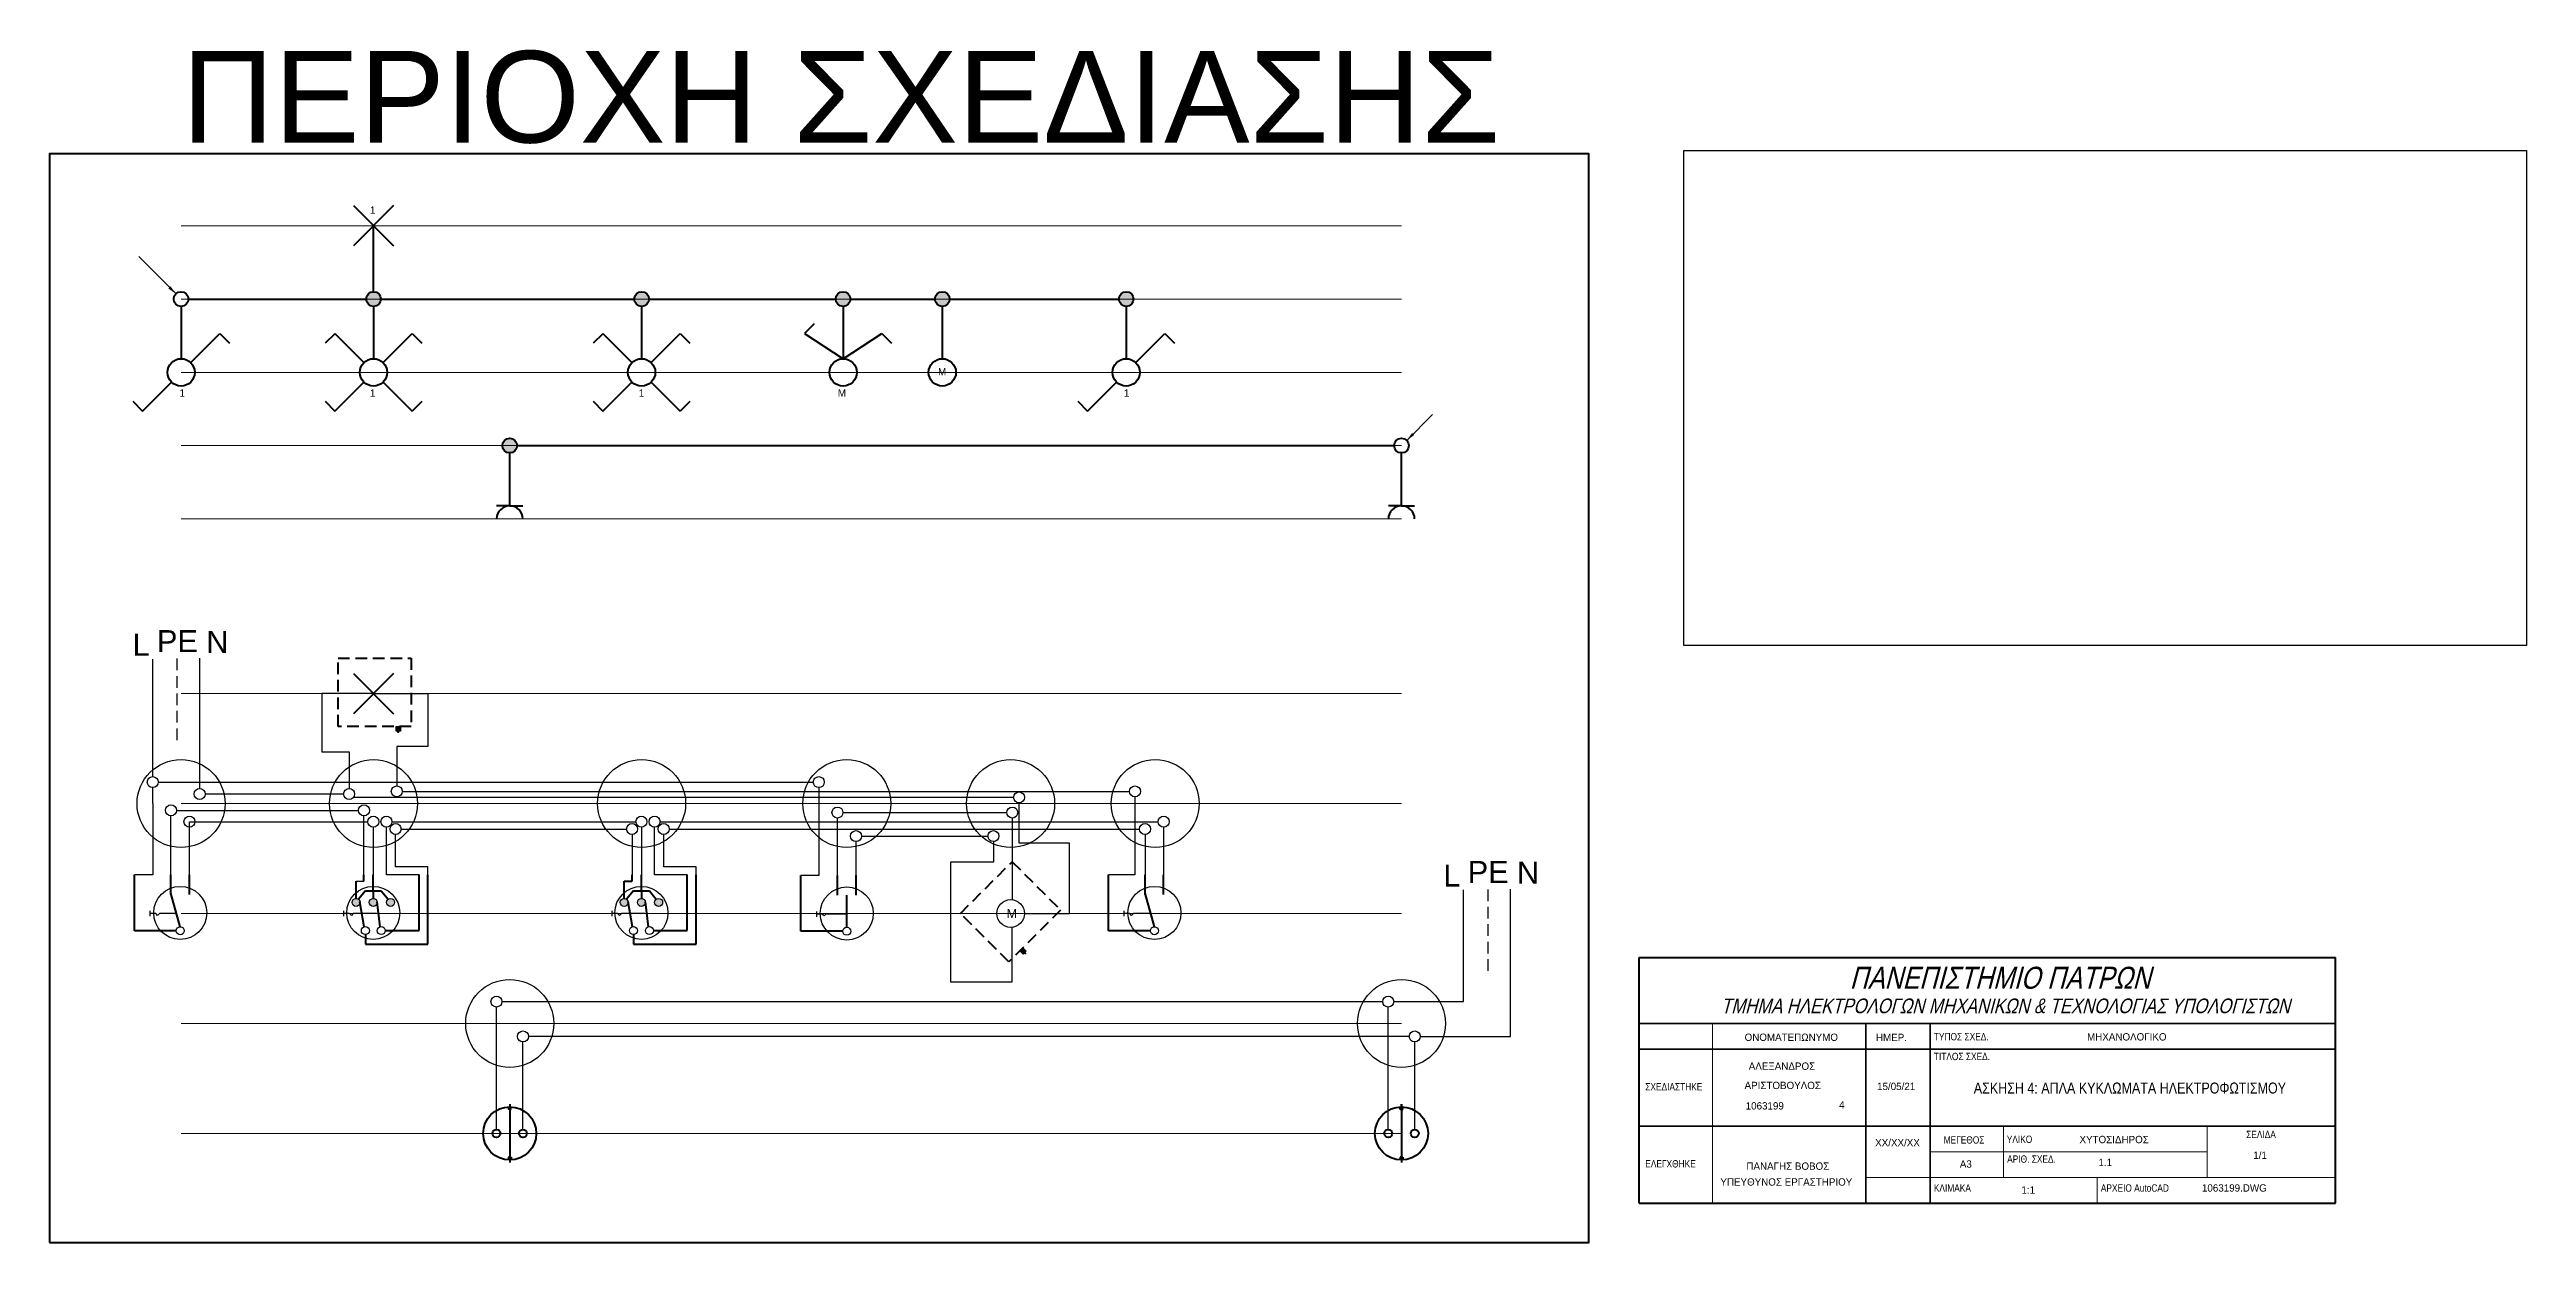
# Model space of a CAD drawing. Header units: millimetres. Extents: x 2844 to 3520, y 1373 to 1698.
import ezdxf
from ezdxf.enums import TextEntityAlignment as Align

# ---------------------------------------------------------------- set-up
doc = ezdxf.new("R2010")
doc.units = ezdxf.units.MM
doc.header["$LTSCALE"] = 0.5
doc.linetypes.add('DASHED2', pattern=[9.525, 6.35, -3.175])
doc.layers.get('0').update_dxf_attribs({"lineweight": 100})
for name, color, linetype, lineweight in [('Boi8itikes', 50, 'Continuous', 13), ('electr sign', 7, 'Continuous', 50), ('lepti_sinexis', 7, 'Continuous', 25), ('mi_orati', 7, 'DASHED2', 50), ('xontri_grammi', 7, 'Continuous', 200)]:
    doc.layers.add(name, color=color, linetype=linetype, lineweight=lineweight)
doc.styles.add('ANIMA', font='anima.shx', dxfattribs={"width": 0.85})
doc.styles.get("Standard").update_dxf_attribs({"font": 'arial.ttf'})
doc.dimstyles.new('ISO-25', dxfattribs={"dimtxt": 2.5, "dimasz": 2.5, "dimexe": 1.25, "dimexo": 0.625, "dimtad": 1, "dimtxsty": 'Standard', "dimcen": 2.5, "dimadec": 0, "dimazin": 0, "dimtfac": 1, "dimtmove": 0, "dimatfit": 3, "dimfxl": 1, "dimarcsym": 0})
picture_1 = doc.add_image_def('image1.png', size_in_pixel=(1086, 638))

msp = doc.modelspace()

# ---------------------------------------------------------------- hatches: boundary and pattern name
h = msp.add_hatch(color=256)
h.dxf.hatch_style = 1
h.paths.add_polyline_path([(2930.56, 1629.95), (2934.56, 1629.95, 1)])
h.paths.add_polyline_path([(2934.56, 1629.95), (2930.56, 1629.95, 1)])
h.paths.add_polyline_path([(3003.71, 1629.95), (3007.71, 1629.95, 1)])
h.paths.add_polyline_path([(3007.71, 1629.95), (3003.71, 1629.95, 1)])
h.paths.add_polyline_path([(3058.68, 1629.95), (3062.68, 1629.95, 1)])
h.paths.add_polyline_path([(3062.68, 1629.95), (3058.68, 1629.95, 1)])
h.paths.add_polyline_path([(3085.76, 1629.95), (3089.76, 1629.95, 1)])
h.paths.add_polyline_path([(3089.76, 1629.95), (3085.76, 1629.95, 1)])
h = msp.add_hatch(color=256)
h.dxf.hatch_style = 1
h.paths.add_polyline_path([(3135.94, 1629.95), (3139.94, 1629.95, 1)])
h.paths.add_polyline_path([(3139.94, 1629.95), (3135.94, 1629.95, 1)])
h.paths.add_polyline_path([(2967.73, 1589.95), (2971.73, 1589.95, 1)])
h.paths.add_polyline_path([(2971.73, 1589.95), (2967.73, 1589.95, 1)])
at = {"layer": 'electr sign'}
h = msp.add_hatch(color=256, dxfattribs=at)
h.dxf.hatch_style = 1
h.paths.add_polyline_path([(3213.04, 1409.55, 0.012506), (3212.68, 1409.54), (3212.68, 1408.82), (3213.04, 1408.82)])
h.paths.add_polyline_path([(3213.4, 1409.54, 0.012506), (3213.04, 1409.55), (3213.04, 1408.82), (3213.4, 1408.82)])
h = msp.add_hatch(color=256, dxfattribs=at)
h.dxf.hatch_style = 1
h.paths.add_polyline_path([(2969.73, 1395.8), (2969.37, 1395.8), (2969.37, 1395.08, 0.012373), (2969.73, 1395.07)])
h.paths.add_polyline_path([(2970.09, 1395.8), (2969.73, 1395.8), (2969.73, 1395.07, 0.012638), (2970.09, 1395.08)])
h = msp.add_hatch(color=256, dxfattribs=at)
h.dxf.hatch_style = 1
h.paths.add_polyline_path([(3213.04, 1395.8), (3212.68, 1395.8), (3212.68, 1395.08, 0.012373), (3213.04, 1395.07)])
h.paths.add_polyline_path([(3213.41, 1395.8), (3213.05, 1395.8), (3213.04, 1395.07, 0.012638), (3213.41, 1395.08)])
at = {"layer": 'lepti_sinexis'}
h = msp.add_hatch(color=256, dxfattribs=at)
h.dxf.hatch_style = 1
h.paths.add_polyline_path([(2939.89, 1513.33), (2938.72, 1513.33), (2938.72, 1512.03), (2939.89, 1512.03)])
h.paths.add_polyline_path([(2939.41, 1512.03), (2939.2, 1512.03), (2939.2, 1511.65), (2939.41, 1511.65)])
h = msp.add_hatch(color=256, dxfattribs=at)
h.dxf.hatch_style = 1
h.paths.add_polyline_path([(2938.29, 1465.33, 1), (2936.12, 1465.33, 1)])
h.paths.add_polyline_path([(2933.59, 1465.33, 1), (2931.42, 1465.33, 1)])
h.paths.add_polyline_path([(2928.88, 1465.33, 1), (2926.71, 1465.33, 1)])
h = msp.add_hatch(color=256, dxfattribs=at)
h.dxf.hatch_style = 1
h.paths.add_polyline_path([(3011.45, 1465.33, 1), (3009.27, 1465.33, 1)])
h.paths.add_polyline_path([(3006.74, 1465.33, 1), (3004.57, 1465.33, 1)])
h.paths.add_polyline_path([(3002.04, 1465.33, 1), (2999.87, 1465.33, 1)])
h = msp.add_hatch(color=256, dxfattribs=at)
h.dxf.hatch_style = 1
h.paths.add_polyline_path([(3109.71, 1452.92), (3108.88, 1452.1), (3109.8, 1451.18), (3110.63, 1452)])
h.paths.add_polyline_path([(3110.29, 1451.67), (3110.14, 1451.51), (3110.41, 1451.25), (3110.56, 1451.4)], flags=17)
h = msp.add_hatch(color=256, dxfattribs=at)
h.dxf.hatch_style = 1
h.paths.add_polyline_path([(2969.73, 1409.55, 0.012506), (2969.36, 1409.54), (2969.36, 1408.82), (2969.73, 1408.82)])
h.paths.add_polyline_path([(2970.09, 1409.54, 0.012506), (2969.73, 1409.55), (2969.73, 1408.82), (2970.09, 1408.82)])

# ---------------------------------------------------------------- linework, layer by layer
for p, q in [((2932.56, 1631.95), (2932.56, 1649.95)), ((2882.05, 1629.95), (2930.56, 1629.95)), ((2934.56, 1629.95), (3003.71, 1629.95)), ((3007.71, 1629.95), (3058.68, 1629.95)), ((3062.68, 1629.95), (3085.76, 1629.95)), ((3089.76, 1629.95), (3135.94, 1629.95)), ((2880.05, 1627.95), (2880.05, 1613.68)), ((2932.56, 1627.95), (2932.56, 1613.68)), ((3005.71, 1627.95), (3005.71, 1613.68)), ((3060.68, 1627.95), (3060.68, 1613.68)), ((3087.76, 1627.95), (3087.76, 1613.68)), ((3137.94, 1627.95), (3137.94, 1613.68)), ((2971.73, 1589.95), (3211.04, 1589.95)), ((3213.04, 1589.95), (3213.04, 1589.95)), ((2969.73, 1573.53), (2969.73, 1587.95)), ((3213.04, 1573.53), (3213.04, 1587.95)), ((2867.33, 1457.61), (2867.33, 1472.82)), ((2877.29, 1467.47), (2877.29, 1472.82)), ((2882.35, 1467.47), (2882.35, 1472.82)), ((2927.8, 1466.42), (2927.8, 1471.11)), ((2930.33, 1468.52), (2928.47, 1466.18)), ((2929.96, 1471.11), (2929.96, 1472.84)), ((2930.33, 1468.52), (2934.67, 1468.52)), ((2932.5, 1468.52), (2932.5, 1472.84)), ((2932.5, 1468.52), (2932.5, 1466.42)), ((2934.67, 1468.51), (2936.53, 1466.18)), ((2945, 1457.63), (2945, 1472.84)), ((2947.41, 1453.93), (2947.41, 1472.84)), ((3000.95, 1466.42), (3000.95, 1471.11)), ((3000.95, 1471.11), (3003.11, 1471.11)), ((3003.48, 1468.52), (3001.63, 1466.18)), ((3003.11, 1471.11), (3003.11, 1472.84)), ((3003.48, 1468.52), (3007.83, 1468.52)), ((3005.66, 1468.52), (3005.66, 1472.84)), ((3005.66, 1468.52), (3005.66, 1466.42)), ((3007.83, 1468.51), (3009.68, 1466.18)), ((3018.15, 1457.63), (3018.15, 1472.84)), ((3020.56, 1453.93), (3020.56, 1472.84)), ((3049.19, 1457.47), (3049.19, 1472.68)), ((3059.15, 1467.33), (3059.15, 1472.68)), ((3064.22, 1467.33), (3064.22, 1472.68)), ((3133.11, 1457.61), (3133.11, 1472.82)), ((3143.07, 1467.47), (3143.07, 1472.82)), ((3148.14, 1467.47), (3148.14, 1472.82)), ((2878.74, 1457.61), (2867.33, 1457.61)), ((2930.33, 1456.55), (2930.33, 1453.93)), ((2930.33, 1453.93), (2947.41, 1453.93)), ((2935.76, 1457.63), (2945, 1457.63)), ((3003.48, 1456.55), (3003.48, 1453.93)), ((3003.48, 1453.93), (3020.56, 1453.93)), ((3008.91, 1457.63), (3018.15, 1457.63)), ((3060.6, 1457.47), (3049.19, 1457.47)), ((3144.52, 1457.61), (3133.11, 1457.61))]:
    msp.add_line(p, q)
at = {"lineweight": -3}
for p, q in [((2872.32, 1499.65), (2872.32, 1531.71)), ((2885.13, 1496.4), (2885.13, 1531.95)), ((2932.56, 1522.31), (2918.44, 1522.31)), ((2918.44, 1522.31), (2918.44, 1506.45)), ((2932.56, 1522.31), (2947.35, 1522.31)), ((2947.35, 1522.31), (2947.35, 1507.9)), ((2947.35, 1507.9), (2938.92, 1507.9)), ((2938.92, 1507.9), (2938.92, 1497.12)), ((2918.44, 1506.45), (2925.91, 1506.45)), ((2925.91, 1506.45), (2925.91, 1496.4)), ((2872.32, 1492.31), (2872.32, 1496.65)), ((2873.82, 1498.15), (3052.56, 1498.15)), ((2924.41, 1494.9), (2886.63, 1494.9)), ((3107.21, 1493.98), (2927.09, 1493.98)), ((2940.42, 1495.62), (3138.83, 1495.62)), ((3054.06, 1496.65), (3054.06, 1472.68)), ((3140.33, 1494.12), (3140.33, 1472.82)), ((2872.32, 1492.31), (2872.32, 1472.82)), ((2877.29, 1472.82), (2877.29, 1488.94)), ((2878.79, 1490.44), (2928.46, 1490.44)), ((2882.35, 1472.82), (2882.35, 1487.36)), ((2882.35, 1487.36), (2931, 1487.36)), ((2929.96, 1472.84), (2929.96, 1488.94)), ((2937.59, 1487.36), (3004.16, 1487.36)), ((3010.74, 1487.36), (3078.81, 1487.36)), ((3059.15, 1472.68), (3059.15, 1488.36)), ((3060.65, 1489.86), (3105.33, 1489.86)), ((3078.81, 1487.36), (3146.64, 1487.36)), ((3106.83, 1488.36), (3106.83, 1466.06)), ((3108.71, 1481.52), (3108.71, 1492.48)), ((2932.5, 1485.86), (2932.5, 1472.84)), ((2936.09, 1472.84), (2936.09, 1485.86)), ((2938.58, 1475.08), (2938.58, 1483.85)), ((2940.08, 1485.35), (3001.61, 1485.35)), ((3003.11, 1483.85), (3003.11, 1472.84)), ((3005.66, 1485.86), (3005.66, 1472.84)), ((3009.24, 1472.84), (3009.24, 1485.86)), ((3011.74, 1475.08), (3011.74, 1483.85)), ((3013.24, 1485.35), (3076.26, 1485.35)), ((3064.22, 1472.68), (3064.22, 1481.92)), ((3065.72, 1483.42), (3100.2, 1483.42)), ((3076.26, 1485.35), (3141.57, 1485.35)), ((3101.7, 1481.92), (3101.7, 1476.31)), ((3122.47, 1481.52), (3108.71, 1481.52)), ((3122.47, 1462.31), (3122.47, 1481.52)), ((3143.07, 1483.85), (3143.07, 1472.82)), ((3148.14, 1485.86), (3148.14, 1472.82)), ((2947.41, 1475.08), (2938.58, 1475.08)), ((2947.41, 1472.84), (2947.41, 1475.08)), ((3020.56, 1475.08), (3011.74, 1475.08)), ((3020.56, 1472.84), (3020.56, 1475.08)), ((3101.7, 1476.31), (3090.03, 1476.31)), ((3090.03, 1476.31), (3090.03, 1443.7)), ((2872.32, 1472.82), (2867.33, 1472.82)), ((2945, 1472.84), (2936.09, 1472.84)), ((3018.15, 1472.84), (3009.24, 1472.84)), ((3054.06, 1472.68), (3049.19, 1472.68)), ((3140.33, 1472.82), (3133.11, 1472.82)), ((3229.96, 1438.28), (3229.96, 1468.73)), ((3242.77, 1433.42), (3242.77, 1468.97)), ((3110.18, 1462.31), (3122.47, 1462.31)), ((3106.83, 1443.7), (3106.83, 1458.55)), ((3090.03, 1443.7), (3106.83, 1443.7)), ((2966.11, 1403.39), (2966.11, 1436.78)), ((2967.61, 1438.28), (3207.92, 1438.28)), ((3209.42, 1403.39), (3209.42, 1436.78)), ((3210.92, 1438.28), (3229.96, 1438.28)), ((3242.77, 1428.76), (3242.77, 1433.42)), ((2973.34, 1403.39), (2973.34, 1427.26)), ((3215.16, 1428.76), (2974.84, 1428.76)), ((3216.66, 1403.39), (3216.66, 1427.26)), ((3218.16, 1428.76), (3242.77, 1428.76))]:
    msp.add_line(p, q, dxfattribs=at)
at = {"color": 7, "lineweight": 70}
for p, q in [((3277.86, 1450.31), (3467.86, 1450.31)), ((3277.86, 1383.31), (3277.86, 1450.31))]:
    msp.add_line(p, q, dxfattribs=at)
at = {"lineweight": 70}
for p, q in [((3467.86, 1383.31), (3467.86, 1450.31)), ((3277.86, 1383.31), (3467.86, 1383.31))]:
    msp.add_line(p, q, dxfattribs=at)
at = {"color": 7, "lineweight": 35}
for p, q in [((3277.86, 1432.31), (3467.86, 1432.31)), ((3339.73, 1383.31), (3339.73, 1432.31)), ((3357.3, 1404.31), (3357.3, 1432.31)), ((3277.86, 1425.31), (3337.86, 1425.31)), ((3337.86, 1425.31), (3467.86, 1425.31)), ((3277.86, 1404.31), (3337.86, 1404.31)), ((3337.86, 1404.31), (3467.86, 1404.31)), ((3357.3, 1383.31), (3357.3, 1404.31))]:
    msp.add_line(p, q, dxfattribs=at)
at = {"color": 7, "lineweight": 18}
for p, q in [((3297.86, 1383.31), (3297.86, 1432.31)), ((3377.3, 1390.31), (3377.3, 1404.31)), ((3432.86, 1390.31), (3432.86, 1404.31)), ((3357.3, 1397.31), (3432.86, 1397.31)), ((3339.73, 1390.31), (3467.86, 1390.31)), ((3402.86, 1383.31), (3402.86, 1390.31))]:
    msp.add_line(p, q, dxfattribs=at)
msp.add_lwpolyline([(2844.16, 1372.56), (3264.16, 1372.56), (3264.16, 1669.56), (2844.16, 1669.56)], close=True)
at = {"layer": 'Boi8itikes'}
for p, q in [((2880.05, 1649.95), (3213.04, 1649.95)), ((2880.05, 1629.95), (3213.04, 1629.95)), ((2880.05, 1609.95), (3213.04, 1609.95)), ((2880.05, 1589.95), (3213.04, 1589.95)), ((2880.05, 1569.95), (3213.04, 1569.95)), ((2880.05, 1522.31), (3213.04, 1522.31)), ((2880.05, 1492.31), (3213.04, 1492.31)), ((2880.05, 1462.31), (3213.04, 1462.31)), ((2880.05, 1432.31), (3213.04, 1432.31)), ((2880.05, 1402.31), (3213.04, 1402.31))]:
    msp.add_line(p, q, dxfattribs=at)
at = {"layer": 'electr sign'}
for p, q in [((2927.07, 1655.44), (2938.05, 1644.47)), ((2938.05, 1655.44), (2927.07, 1644.47)), ((3052.77, 1623.14), (3050.13, 1620.51)), ((2882.69, 1612.59), (2890.6, 1620.51)), ((2890.6, 1620.51), (2893.24, 1617.87)), ((2922.01, 1620.5), (2919.37, 1617.87)), ((2922.01, 1620.51), (2929.92, 1612.59)), ((2935.2, 1612.59), (2943.11, 1620.51)), ((2943.11, 1620.51), (2945.75, 1617.87)), ((2995.16, 1620.5), (2992.52, 1617.87)), ((2995.16, 1620.51), (3003.08, 1612.59)), ((3008.35, 1612.59), (3016.27, 1620.51)), ((3016.27, 1620.51), (3018.9, 1617.87)), ((3050.13, 1620.51), (3060.68, 1613.68)), ((3060.68, 1613.68), (3071.23, 1620.51)), ((3071.23, 1620.51), (3073.87, 1617.87)), ((3140.58, 1612.59), (3148.49, 1620.51)), ((3148.49, 1620.51), (3151.13, 1617.87)), ((2866.86, 1602.04), (2869.5, 1599.4)), ((2869.5, 1599.4), (2877.41, 1607.31)), ((2919.37, 1602.04), (2922.01, 1599.4)), ((2922.01, 1599.4), (2929.92, 1607.31)), ((2935.2, 1607.31), (2943.11, 1599.4)), ((2945.76, 1602.03), (2943.11, 1599.4)), ((2992.52, 1602.04), (2995.16, 1599.4)), ((2995.16, 1599.4), (3003.08, 1607.31)), ((3008.35, 1607.31), (3016.27, 1599.4)), ((3018.91, 1602.03), (3016.27, 1599.4)), ((3124.75, 1602.04), (3127.39, 1599.4)), ((3127.39, 1599.4), (3135.3, 1607.31)), ((2969.73, 1573.53), (2966.15, 1573.53)), ((2969.73, 1573.53), (2973.3, 1573.53)), ((3213.04, 1573.53), (3209.46, 1573.53)), ((3213.04, 1573.53), (3216.62, 1573.53)), ((2927.07, 1527.8), (2938.05, 1516.82)), ((2938.05, 1527.8), (2927.07, 1516.82)), ((2969.73, 1410.27), (2969.73, 1394.35)), ((3212.68, 1408.82), (3212.68, 1409.54)), ((3213.04, 1408.82), (3212.68, 1408.82)), ((3213.04, 1409.55), (3213.04, 1410.27)), ((3213.04, 1410.27), (3213.04, 1394.35)), ((3213.04, 1408.82), (3213.4, 1408.82)), ((3213.4, 1408.82), (3213.4, 1409.54)), ((2969.73, 1395.8), (2969.37, 1395.8)), ((2969.37, 1395.8), (2969.37, 1395.08)), ((2969.73, 1395.07), (2969.73, 1395.8)), ((2969.73, 1395.8), (2970.09, 1395.8)), ((2969.73, 1395.07), (2969.73, 1394.35)), ((2970.09, 1395.8), (2970.09, 1395.08)), ((3213.05, 1395.8), (3212.68, 1395.8)), ((3212.68, 1395.8), (3212.68, 1395.08)), ((3213.04, 1395.07), (3213.05, 1395.8)), ((3213.04, 1395.07), (3213.04, 1394.35)), ((3213.05, 1395.8), (3213.41, 1395.8)), ((3213.41, 1395.8), (3213.41, 1395.08))]:
    msp.add_line(p, q, dxfattribs=at)
for centre, radius in [((2880.05, 1629.95), 2), ((2932.56, 1629.95), 2), ((3005.71, 1629.95), 2), ((3060.68, 1629.95), 2), ((3087.76, 1629.95), 2), ((3137.94, 1629.95), 2), ((2880.05, 1609.95), 3.73), ((2932.56, 1609.95), 3.73), ((3005.71, 1609.95), 3.73), ((3060.68, 1609.95), 3.73), ((3087.76, 1609.95), 3.73), ((3137.94, 1609.95), 3.73), ((2969.73, 1589.95), 2), ((3213.04, 1589.95), 2), ((2969.73, 1402.31), 7.24), ((3213.04, 1402.31), 7.24), ((2966.11, 1402.31), 1.09), ((2973.34, 1402.31), 1.09), ((3209.42, 1402.31), 1.09), ((3216.66, 1402.31), 1.09)]:
    msp.add_circle(centre, radius, dxfattribs=at)
at = {"layer": 'electr sign', "lineweight": -3}
for centre in [(2872.32, 1498.15), (2885.13, 1494.9), (2925.91, 1494.9), (2938.92, 1495.62), (3054.06, 1498.15), (3108.71, 1493.98), (3140.33, 1495.62), (2877.29, 1490.44), (2882.35, 1487.36), (2929.96, 1490.44), (2932.5, 1487.36), (2936.09, 1487.36), (2938.58, 1485.35), (3003.11, 1485.35), (3005.66, 1487.36), (3009.24, 1487.36), (3011.74, 1485.35), (3059.15, 1489.86), (3106.83, 1489.86), (3143.07, 1485.35), (3148.14, 1487.36), (3064.22, 1483.42), (3101.7, 1483.42), (2966.11, 1438.28), (3209.42, 1438.28), (2973.34, 1428.76), (3216.66, 1428.76)]:
    msp.add_circle(centre, 1.5, dxfattribs=at)
at = {"layer": 'electr sign'}
for centre in [(2969.73, 1569.95), (3213.04, 1569.95)]:
    msp.add_arc(centre, 3.58, 0, 180, dxfattribs=at)
at = {"layer": 'lepti_sinexis'}
for p, q in [((2927.8, 1471.11), (2929.96, 1471.11)), ((2871.61, 1461.59), (2871.61, 1463.03)), ((2873.12, 1462.31), (2871.61, 1462.31)), ((2873.64, 1461.8), (2873.12, 1462.31)), ((2874.15, 1462.31), (2873.64, 1461.8)), ((2875.57, 1462.31), (2874.15, 1462.31)), ((2878.82, 1462.31), (2875.57, 1462.31)), ((2924.49, 1461.59), (2924.49, 1463.03)), ((2926, 1462.31), (2924.49, 1462.31)), ((2926.52, 1461.8), (2926, 1462.31)), ((2927.03, 1462.31), (2926.52, 1461.8)), ((2928.45, 1462.31), (2927.03, 1462.31)), ((2931.7, 1462.31), (2928.45, 1462.31)), ((2933.42, 1462.31), (2931.7, 1462.31)), ((2997.65, 1461.59), (2997.65, 1463.03)), ((2999.16, 1462.31), (2997.65, 1462.31)), ((2999.67, 1461.8), (2999.16, 1462.31)), ((3000.18, 1462.31), (2999.67, 1461.8)), ((3001.6, 1462.31), (3000.18, 1462.31)), ((3004.85, 1462.31), (3001.6, 1462.31)), ((3006.57, 1462.31), (3004.85, 1462.31)), ((3053.48, 1461.44), (3053.48, 1462.89)), ((3054.99, 1462.17), (3053.48, 1462.17)), ((3055.5, 1461.66), (3054.99, 1462.17)), ((3056.01, 1462.17), (3055.5, 1461.66)), ((3057.44, 1462.17), (3056.01, 1462.17)), ((3061.69, 1462.17), (3057.44, 1462.17)), ((3137.4, 1461.59), (3137.4, 1463.03)), ((3138.91, 1462.31), (3137.4, 1462.31)), ((3139.42, 1461.8), (3138.91, 1462.31)), ((3139.93, 1462.31), (3139.42, 1461.8)), ((3141.36, 1462.31), (3139.93, 1462.31)), ((3144.6, 1462.31), (3141.36, 1462.31)), ((2969.36, 1408.82), (2969.36, 1409.54)), ((2969.73, 1408.82), (2969.36, 1408.82)), ((2969.73, 1409.55), (2969.73, 1410.27)), ((2969.73, 1408.82), (2970.09, 1408.82)), ((2970.09, 1408.82), (2970.09, 1409.54))]:
    msp.add_line(p, q, dxfattribs=at)
for points in [[(2938.72, 1513.33), (2939.89, 1513.33), (2939.89, 1512.03), (2938.72, 1512.03)], [(2939.2, 1512.03), (2939.41, 1512.03), (2939.41, 1511.65), (2939.2, 1511.65)], [(3108.88, 1452.1), (3109.71, 1452.92), (3110.63, 1452), (3109.8, 1451.18)], [(3110.14, 1451.51), (3110.29, 1451.67), (3110.56, 1451.4), (3110.41, 1451.25)]]:
    msp.add_lwpolyline(points, close=True, dxfattribs=at)
for centre, radius in [((2880.05, 1629.95), 2), ((2880.05, 1492.31), 12), ((2932.56, 1492.31), 12), ((3005.71, 1492.31), 12), ((3061.69, 1492.31), 12), ((3106.4, 1492.31), 12), ((3145.84, 1492.31), 12), ((2879.82, 1462.45), 7.24), ((2932.5, 1462.48), 7.24), ((3005.66, 1462.48), 7.24), ((3061.69, 1462.31), 7.24), ((3145.61, 1462.45), 7.24), ((2927.8, 1465.33), 1.09), ((2932.5, 1465.33), 1.09), ((2937.21, 1465.33), 1.09), ((3000.95, 1465.33), 1.09), ((3005.66, 1465.33), 1.09), ((3010.36, 1465.33), 1.09), ((3106.4, 1462.31), 3.78), ((2879.82, 1457.61), 1.09), ((2930.33, 1457.63), 1.09), ((2934.67, 1457.63), 1.09), ((3003.48, 1457.63), 1.09), ((3007.83, 1457.63), 1.09), ((3061.69, 1457.47), 1.09), ((3145.61, 1457.61), 1.09), ((2969.73, 1432.31), 12), ((3213.04, 1432.31), 12)]:
    msp.add_circle(centre, radius, dxfattribs=at)
at = {"layer": 'mi_orati', "lineweight": -3}
for p, q in [((2878.94, 1531.85), (2878.94, 1508.08)), ((3236.58, 1468.88), (3236.58, 1445.11))]:
    msp.add_line(p, q, dxfattribs=at)
at = {"layer": 'mi_orati'}
for points in [[(2922.87, 1532), (2942.87, 1532), (2942.87, 1513.33), (2922.87, 1513.33)], [(3092.69, 1462.31), (3106.83, 1476.45), (3120.04, 1463.25), (3105.89, 1449.11)]]:
    msp.add_lwpolyline(points, close=True, dxfattribs=at)
at = {"layer": 'xontri_grammi'}
for p, q in [((2879.82, 1458.69), (2877.29, 1467.83)), ((3061.69, 1458.55), (3061.69, 1467.33)), ((3145.61, 1458.69), (3143.07, 1467.83)), ((2930.05, 1458.68), (2928.87, 1465.52)), ((2934.39, 1458.68), (2933.58, 1465.46)), ((3003.2, 1458.68), (3002.02, 1465.52)), ((3007.55, 1458.68), (3006.73, 1465.46))]:
    msp.add_line(p, q, dxfattribs=at)

# ---------------------------------------------------------------- texts
at = {"color": 7, "lineweight": 35, "style": 'ANIMA'}
for s, p in [('1', (2932.33, 1654.21)), ('M', (3087.72, 1610.11)), ('1', (2880.37, 1604.32)), ('1', (2932.33, 1604.32)), ('1', (3005.69, 1604.32)), ('M', (3060.37, 1604.32)), ('1', (3138.04, 1604.32)), ('ΟΝΟΜΑΤΕΠΩΝΥΜΟ', (3319.4, 1428.55)), ('ΗΜΕΡ.', (3346.73, 1428.5)), ('ΜΗΧΑΝΟΛΟΓΙΚΟ', (3410.94, 1428.66)), ('ΑΛΕΞΑΝΔΡΟΣ', (3316.85, 1420.66)), ('ΑΡΙΣΤΟΒΟΥΛΟΣ', (3317.07, 1415.41)), ('15/05/21', (3348.01, 1415.18)), ('1063199', (3312.16, 1409.83)), ('4', (3333.2, 1410.1)), ('XX/XX/XX', (3348.38, 1399.83)), ('ΧΥΤΟΣΙΔΗΡΟΣ', (3407.49, 1400.65)), ('ΠΑΝΑΓΗΣ ΒΟΒΟΣ', (3318.46, 1393.39)), ('A3', (3367.02, 1393.96)), ('1.1', (3405.06, 1394.4)), ('1/1', (3447.31, 1396.39)), ('ΥΠΕΥΘΥΝΟΣ ΕΡΓΑΣΤΗΡΙΟΥ', (3318.04, 1389.06)), ('1:1', (3384.05, 1386.88)), ('1063199.DWG', (3440.29, 1387.43))]:
    msp.add_text(s, height=2, dxfattribs=at).set_placement(p, align=Align.MIDDLE)
at = {"color": 7, "lineweight": 50, "style": 'ANIMA', "oblique": 15, "width": 0.85}
for s, height, p in [('ΠΑΝΕΠΙΣΤΗΜΙΟ ΠΑΤΡΩΝ', 6, (3417.39, 1447.78)), ('ΤΜΗΜΑ ΗΛΕΚΤΡΟΛΟΓΩΝ ΜΗΧΑΝΙΚΩΝ & ΤΕΧΝΟΛΟΓΙΑΣ ΥΠΟΛΟΓΙΣΤΩΝ', 4, (3455.43, 1439.11))]:
    msp.add_text(s, height=height, dxfattribs=at).set_placement(p, align=Align.TOP_RIGHT)
at = {"color": 7, "lineweight": 35, "style": 'ANIMA', "width": 0.85}
for s, p in [('ΤΥΠΟΣ ΣΧΕΔ.', (3358.3, 1428.71)), ('ΣΧΕΔΙΑΣΤΗKE', (3279.56, 1415.02)), ('ΜΕΓΕΘΟΣ', (3360.98, 1400.53)), ('ΣΕΛΙΔΑ', (3443.51, 1402.02)), ('ΕΛΕΓΧΘΗΚΕ', (3279.56, 1394.02)), ('ΑΡΙΘ. ΣΧΕΔ.', (3378.3, 1395.31)), ('ΚΛΙΜΑΚΑ', (3358.3, 1387.42)), ('ΑΡΧΕΙΟ AutoCAD', (3403.86, 1387.42))]:
    msp.add_text(s, height=2, dxfattribs=at).set_placement(p, align=Align.MIDDLE_LEFT)
for s, p in [('ΤΙΤΛΟΣ ΣΧΕΔ.', (3358.3, 1424.31)), ('ΥΛΙΚΟ', (3378.2, 1401.71))]:
    msp.add_text(s, height=2, dxfattribs=at).set_placement(p, align=Align.TOP_LEFT)
msp.add_text('ΑΣΚΗΣΗ 4: ΑΠΛΑ ΚΥΚΛΩΜΑΤΑ ΗΛΕΚΤΡΟΦΩΤΙΣΜΟΥ', height=3, dxfattribs=at).set_placement((3411.79, 1413.19), align=Align.CENTER)
at = {"insert": (2880.22, 1697.64), "char_height": 25, "attachment_point": 1}
msp.add_mtext_dynamic_manual_height_columns('ΠΕΡΙΟΧΗ ΣΧΕΔΙΑΣΗΣ', width=391.421, gutter_width=12.5, heights=[0], dxfattribs=at)
at = {"lineweight": -3, "char_height": 6, "attachment_point": 1}
for s, insert in [('L', (2866.83, 1538.65)), ('PE', (2873.47, 1539.62)), ('N', (2886.91, 1539.41)), ('L', (3224.47, 1475.67)), ('PE', (3231.11, 1476.64)), ('N', (3244.55, 1476.43))]:
    msp.add_mtext_dynamic_manual_height_columns(s, width=14.8593, gutter_width=12.5, heights=[0], dxfattribs=dict(at, insert=insert))
at = {"layer": 'lepti_sinexis', "insert": (3105.28, 1463.55), "char_height": 2.5, "attachment_point": 1}
msp.add_mtext_dynamic_manual_height_columns('M', width=4.2051, gutter_width=12.5, heights=[0], dxfattribs=at)

# ---------------------------------------------------------------- pictures from other files: only their frames are drawn
at = {"layer": 'lepti_sinexis'}
image = msp.add_image(picture_1, insert=(3290.1, 1535.4), size_in_units=(229.89, 135.06), dxfattribs=at)
image.dxf.flags = 7

# ---------------------------------------------------------------- leaders
for points in [[(2878.67, 1631.34), (2868.49, 1641.51)], [(3214.46, 1591.37), (3221.53, 1598.44)]]:
    msp.add_leader(points, dimstyle='ISO-25')

doc.saveas('drawing.dxf')
